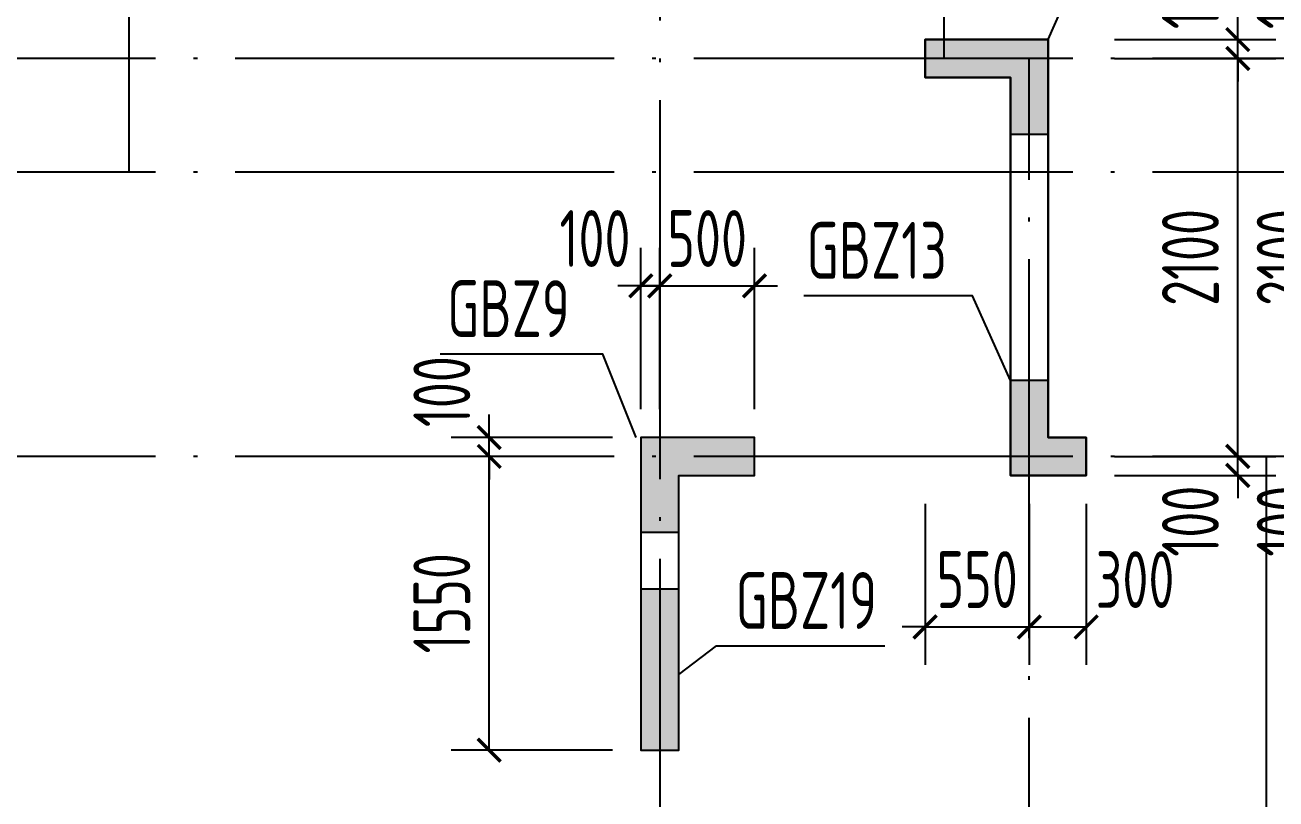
# Model space of a CAD drawing. Extents: x -668857 to 143095, y -247466 to 228182.
# Drawn here: x -296925 to -290325, y 204330 to 208415 of the extents above; entities that cross this region are included whole.
import ezdxf
from ezdxf.enums import TextEntityAlignment as Align

# ---------------------------------------------------------------- set-up
doc = ezdxf.new("R2010")
doc.units = 0
doc.header["$LTSCALE"] = 1000
doc.linetypes.add('DOTE', pattern=[2.42, 2, -0.2, 0.02, -0.2])
doc.layers.get('0').update_dxf_attribs({"linetype": 'CONTINUOUS'})
doc.layers.get('DEFPOINTS').update_dxf_attribs({"linetype": 'CONTINUOUS'})
for name, color, linetype in [('A-DOTE', 10, 'DOTE'), ('COLU_DE_TEXT', 7, 'CONTINUOUS'), ('LABEL', 1, 'CONTINUOUS'), ('S-Q墙实线', 6, 'CONTINUOUS'), ('S-Q墙标注', 3, 'CONTINUOUS'), ('S-X详图填充', 252, 'CONTINUOUS'), ('S-X详图实线', 4, 'CONTINUOUS')]:
    doc.layers.add(name, color=color, linetype=linetype)
doc.styles.add('TSSD_REIN', font='tssdeng.shx', dxfattribs={"width": 0.7, "height": 300, "bigfont": 'tssdchn.shx'})
doc.styles.add('结构文字', font='zstxt.shx', dxfattribs={"width": 0.7, "bigfont": 'zshz.shx'})
doc.dimstyles.new('STRUCK', dxfattribs={"dimtxt": 400, "dimasz": 121, "dimexe": 200, "dimexo": 150, "dimgap": 115, "dimtad": 1, "dimdec": 0, "dimdsep": 46, "dimtxsty": '结构文字', "dimblk": 'ARCHTICK', "dimcen": 400, "dimclrd": 3, "dimclre": 3, "dimclrt": 7, "dimadec": 0, "dimazin": 0, "dimtfac": 1, "dimtdec": 0, "dimtix": 1, "dimtmove": 2, "dimatfit": 3, "dimldrblk": '_DIMX', "dimfxl": 0, "dimtolj": 1, "dimtzin": 0, "dimarcsym": 0})

# ---------------------------------------------------------------- blocks, each defined once
blk = doc.blocks.new('20210726.16350016')
at = {"layer": 'A-DOTE'}
for p, q in [((36100, 10900), (36100, 21100)), ((38900.2, 13700), (38900, 3600)), ((40400, 11500), (40400, 13100)), ((55600, 11500), (3600, 11500)), ((40850, 3600.2), (40850, 11500)), ((55600, 10900), (3600, 10900)), ((55600, 9400), (3600, 9400)), ((42100, 9400), (42100, 3600))]:
    blk.add_line(p, q, dxfattribs=at)
blk = doc.blocks.new('_ArchTick')
at = {"color": 0, "linetype": 'ByBlock', "const_width": 0.15}
blk.add_lwpolyline([(-0.5, -0.5), (0.5, 0.5)], dxfattribs=at)
blk = doc.blocks.new('*D811')
at = {"layer": 'DEFPOINTS', "color": 0}
for p in [(-292176.2, 206038.2), (-291626.1, 206038.2), (-291626.1, 205238.2)]:
    blk.add_point(p, dxfattribs=at)
at = {"layer": 'S-Q墙标注', "color": 3, "lineweight": -2}
for p, q in [((-292176.2, 205888.2), (-292176.2, 205038.2)), ((-291626.1, 205888.2), (-291626.1, 205038.2)), ((-292176.2, 205238.2), (-292297.2, 205238.2)), ((-292176.2, 205238.2), (-291626.1, 205238.2)), ((-291626.1, 205238.2), (-291505.1, 205238.2))]:
    blk.add_line(p, q, dxfattribs=at)
at = {"layer": 'S-Q墙标注', "color": 3, "lineweight": -2, "xscale": 121, "yscale": 121, "zscale": 121}
blk.add_blockref('_ArchTick', (-292176.2, 205238.2), dxfattribs=at)
at = {"layer": 'S-Q墙标注', "color": 3, "lineweight": -2, "xscale": 121, "yscale": 121, "zscale": 121, "rotation": 180}
blk.add_blockref('_ArchTick', (-291626.1, 205238.2), dxfattribs=at)
at = {"layer": 'S-Q墙标注', "color": 7, "insert": (-291901.2, 205488.2), "char_height": 300, "attachment_point": 5, "style": 'TSSD_REIN'}
blk.add_mtext('\\A1;550', dxfattribs=at)
blk = doc.blocks.new('_DIMX')
blk.add_line((-150, 0), (150, 0))
at = {"const_width": 50}
blk.add_lwpolyline([(-70, -70), (70, 70)], dxfattribs=at)
blk = doc.blocks.new('*D812')
at = {"layer": 'DEFPOINTS', "color": 0}
for p in [(-291626.1, 206038.2), (-291326.1, 206038.2), (-291326.1, 205238.2)]:
    blk.add_point(p, dxfattribs=at)
at = {"layer": 'S-Q墙标注', "color": 3, "lineweight": -2}
for p, q in [((-291626.1, 205888.2), (-291626.1, 205038.2)), ((-291326.1, 205888.2), (-291326.1, 205038.2)), ((-291626.1, 205238.2), (-291326.1, 205238.2))]:
    blk.add_line(p, q, dxfattribs=at)
at = {"layer": 'S-Q墙标注', "color": 3, "lineweight": -2, "xscale": 121, "yscale": 121, "zscale": 121, "rotation": 180}
blk.add_blockref('_ArchTick', (-291626.1, 205238.2), dxfattribs=at)
at = {"layer": 'S-Q墙标注', "color": 3, "lineweight": -2, "xscale": 121, "yscale": 121, "zscale": 121}
blk.add_blockref('_ArchTick', (-291326.1, 205238.2), dxfattribs=at)
at = {"layer": 'S-Q墙标注', "color": 7, "insert": (-291068.1, 205488.2), "char_height": 300, "attachment_point": 5, "style": 'TSSD_REIN'}
blk.add_mtext('\\A1;300', dxfattribs=at)
blk = doc.blocks.new('*D855')
at = {"layer": 'DEFPOINTS', "color": 0}
for p in [(-294476.1, 206138.2), (-293676.1, 206138.2), (-293676, 204587.9)]:
    blk.add_point(p, dxfattribs=at)
at = {"layer": 'S-Q墙标注', "color": 3, "lineweight": -2}
for p, q in [((-293826.1, 206138.2), (-294676.1, 206138.2)), ((-294476.1, 204587.9), (-294476.1, 206138.2)), ((-293826, 204587.9), (-294676.1, 204587.9))]:
    blk.add_line(p, q, dxfattribs=at)
at = {"layer": 'S-Q墙标注', "color": 3, "lineweight": -2, "xscale": 121, "yscale": 121, "zscale": 121}
for p, rotation in [((-294476.1, 206138.2), 90), ((-294476.1, 204587.9), 270)]:
    blk.add_blockref('_ArchTick', p, dxfattribs=dict(at, rotation=rotation))
at = {"layer": 'S-Q墙标注', "color": 7, "insert": (-294726.1, 205363.1), "char_height": 300, "attachment_point": 5, "rotation": 90, "style": 'TSSD_REIN'}
blk.add_mtext('\\A1;1550', dxfattribs=at)
blk = doc.blocks.new('*D856')
at = {"layer": 'DEFPOINTS', "color": 0}
for p in [(-294476.1, 206238.2), (-293676.1, 206238.2), (-293676.1, 206138.2)]:
    blk.add_point(p, dxfattribs=at)
at = {"layer": 'S-Q墙标注', "color": 3, "lineweight": -2}
for p, q in [((-294476.1, 206238.2), (-294476.1, 206359.2)), ((-293826.1, 206238.2), (-294676.1, 206238.2)), ((-294476.1, 206138.2), (-294476.1, 206238.2)), ((-293826.1, 206138.2), (-294676.1, 206138.2)), ((-294476.1, 206138.2), (-294476.1, 206017.2))]:
    blk.add_line(p, q, dxfattribs=at)
at = {"layer": 'S-Q墙标注', "color": 3, "lineweight": -2, "xscale": 121, "yscale": 121, "zscale": 121}
for p, rotation in [((-294476.1, 206238.2), 270), ((-294476.1, 206138.2), 90)]:
    blk.add_blockref('_ArchTick', p, dxfattribs=dict(at, rotation=rotation))
at = {"layer": 'S-Q墙标注', "color": 7, "insert": (-294726.1, 206480.1), "char_height": 300, "attachment_point": 5, "rotation": 90, "style": 'TSSD_REIN'}
blk.add_mtext('\\A1;100', dxfattribs=at)
blk = doc.blocks.new('*D857')
at = {"layer": 'DEFPOINTS', "color": 0}
for p in [(-293576, 207038.2), (-293676, 206238.2), (-293576, 206238.2)]:
    blk.add_point(p, dxfattribs=at)
at = {"layer": 'S-Q墙标注', "color": 3, "lineweight": -2}
for p, q in [((-293676, 206388.2), (-293676, 207238.2)), ((-293576, 206388.2), (-293576, 207238.2)), ((-293676, 207038.2), (-293797, 207038.2)), ((-293676, 207038.2), (-293576, 207038.2)), ((-293576, 207038.2), (-293455, 207038.2))]:
    blk.add_line(p, q, dxfattribs=at)
at = {"layer": 'S-Q墙标注', "color": 3, "lineweight": -2, "xscale": 121, "yscale": 121, "zscale": 121}
blk.add_blockref('_ArchTick', (-293676, 207038.2), dxfattribs=at)
at = {"layer": 'S-Q墙标注', "color": 3, "lineweight": -2, "xscale": 121, "yscale": 121, "zscale": 121, "rotation": 180}
blk.add_blockref('_ArchTick', (-293576, 207038.2), dxfattribs=at)
at = {"layer": 'S-Q墙标注', "color": 7, "insert": (-293917.9, 207288.2), "char_height": 300, "attachment_point": 5, "style": 'TSSD_REIN'}
blk.add_mtext('\\A1;100', dxfattribs=at)
blk = doc.blocks.new('*D858')
at = {"layer": 'DEFPOINTS', "color": 0}
for p in [(-293076.1, 207038.2), (-293576, 206238.2), (-293076.1, 206238.2)]:
    blk.add_point(p, dxfattribs=at)
at = {"layer": 'S-Q墙标注', "color": 3, "lineweight": -2}
for p, q in [((-293576, 206388.2), (-293576, 207238.2)), ((-293076.1, 206388.2), (-293076.1, 207238.2)), ((-293576, 207038.2), (-293697, 207038.2)), ((-293576, 207038.2), (-293076.1, 207038.2)), ((-293076.1, 207038.2), (-292955.1, 207038.2))]:
    blk.add_line(p, q, dxfattribs=at)
at = {"layer": 'S-Q墙标注', "color": 3, "lineweight": -2, "xscale": 121, "yscale": 121, "zscale": 121}
blk.add_blockref('_ArchTick', (-293576, 207038.2), dxfattribs=at)
at = {"layer": 'S-Q墙标注', "color": 3, "lineweight": -2, "xscale": 121, "yscale": 121, "zscale": 121, "rotation": 180}
blk.add_blockref('_ArchTick', (-293076.1, 207038.2), dxfattribs=at)
at = {"layer": 'S-Q墙标注', "color": 7, "insert": (-293326, 207288.2), "char_height": 300, "attachment_point": 5, "style": 'TSSD_REIN'}
blk.add_mtext('\\A1;500', dxfattribs=at)
blk = doc.blocks.new('*D869')
at = {"layer": 'DEFPOINTS', "color": 0}
for p in [(-291326.1, 206138.2), (-290526.1, 206138.2), (-291326.1, 206038.2)]:
    blk.add_point(p, dxfattribs=at)
at = {"layer": 'S-Q墙标注', "color": 3, "lineweight": -2}
for p, q in [((-290526.1, 206138.2), (-290526.1, 206259.2)), ((-291176.1, 206138.2), (-290326.1, 206138.2)), ((-290526.1, 206038.2), (-290526.1, 206138.2)), ((-291176.1, 206038.2), (-290326.1, 206038.2)), ((-290526.1, 206038.2), (-290526.1, 205917.2))]:
    blk.add_line(p, q, dxfattribs=at)
at = {"layer": 'S-Q墙标注', "color": 3, "lineweight": -2, "xscale": 121, "yscale": 121, "zscale": 121}
for p, rotation in [((-290526.1, 206138.2), 270), ((-290526.1, 206038.2), 90)]:
    blk.add_blockref('_ArchTick', p, dxfattribs=dict(at, rotation=rotation))
at = {"layer": 'S-Q墙标注', "color": 7, "insert": (-290776.1, 205796.3), "char_height": 300, "attachment_point": 5, "rotation": 90, "style": 'TSSD_REIN'}
blk.add_mtext('\\A1;100', dxfattribs=at)
blk = doc.blocks.new('*D870')
at = {"layer": 'DEFPOINTS', "color": 0}
for p in [(-291326.1, 208238.2), (-290526.1, 208238.2), (-291326.1, 206138.2)]:
    blk.add_point(p, dxfattribs=at)
at = {"layer": 'S-Q墙标注', "color": 3, "lineweight": -2}
for p, q in [((-291176.1, 208238.2), (-290326.1, 208238.2)), ((-290526.1, 206138.2), (-290526.1, 208238.2)), ((-291176.1, 206138.2), (-290326.1, 206138.2))]:
    blk.add_line(p, q, dxfattribs=at)
at = {"layer": 'S-Q墙标注', "color": 3, "lineweight": -2, "xscale": 121, "yscale": 121, "zscale": 121}
for p, rotation in [((-290526.1, 208238.2), 90), ((-290526.1, 206138.2), 270)]:
    blk.add_blockref('_ArchTick', p, dxfattribs=dict(at, rotation=rotation))
at = {"layer": 'S-Q墙标注', "color": 7, "insert": (-290776.1, 207188.2), "char_height": 300, "attachment_point": 5, "rotation": 90, "style": 'TSSD_REIN'}
blk.add_mtext('\\A1;2100', dxfattribs=at)
blk = doc.blocks.new('*D871')
at = {"layer": 'DEFPOINTS', "color": 0}
for p in [(-291326.1, 208338.2), (-290526.1, 208338.2), (-291326.1, 208238.2)]:
    blk.add_point(p, dxfattribs=at)
at = {"layer": 'S-Q墙标注', "color": 3, "lineweight": -2}
for p, q in [((-290526.1, 208338.2), (-290526.1, 208459.2)), ((-291176.1, 208338.2), (-290326.1, 208338.2)), ((-290526.1, 208238.2), (-290526.1, 208338.2)), ((-291176.1, 208238.2), (-290326.1, 208238.2)), ((-290526.1, 208238.2), (-290526.1, 208117.2))]:
    blk.add_line(p, q, dxfattribs=at)
at = {"layer": 'S-Q墙标注', "color": 3, "lineweight": -2, "xscale": 121, "yscale": 121, "zscale": 121}
for p, rotation in [((-290526.1, 208338.2), 270), ((-290526.1, 208238.2), 90)]:
    blk.add_blockref('_ArchTick', p, dxfattribs=dict(at, rotation=rotation))
at = {"layer": 'S-Q墙标注', "color": 7, "insert": (-290776.1, 208580.1), "char_height": 300, "attachment_point": 5, "rotation": 90, "style": 'TSSD_REIN'}
blk.add_mtext('\\A1;100', dxfattribs=at)
blk = doc.blocks.new('*D872')
at = {"layer": 'DEFPOINTS', "color": 0}
for p in [(-290026.1, 206138.2), (-289226.1, 206138.2), (-289226.1, 206038.2)]:
    blk.add_point(p, dxfattribs=at)
at = {"layer": 'S-Q墙标注', "color": 3, "lineweight": -2}
for p, q in [((-290026.1, 206138.2), (-290026.1, 206259.2)), ((-289376.1, 206138.2), (-290226.1, 206138.2)), ((-290026.1, 206038.2), (-290026.1, 206138.2)), ((-289376.1, 206038.2), (-290226.1, 206038.2)), ((-290026.1, 206038.2), (-290026.1, 205917.2))]:
    blk.add_line(p, q, dxfattribs=at)
at = {"layer": 'S-Q墙标注', "color": 3, "lineweight": -2, "xscale": 121, "yscale": 121, "zscale": 121}
for p, rotation in [((-290026.1, 206138.2), 270), ((-290026.1, 206038.2), 90)]:
    blk.add_blockref('_ArchTick', p, dxfattribs=dict(at, rotation=rotation))
at = {"layer": 'S-Q墙标注', "color": 7, "insert": (-290276.1, 205796.3), "char_height": 300, "attachment_point": 5, "rotation": 90, "style": 'TSSD_REIN'}
blk.add_mtext('\\A1;100', dxfattribs=at)
blk = doc.blocks.new('*D873')
at = {"layer": 'DEFPOINTS', "color": 0}
for p in [(-290026.1, 208238.2), (-289226.1, 208238.2), (-289226.1, 206138.2)]:
    blk.add_point(p, dxfattribs=at)
at = {"layer": 'S-Q墙标注', "color": 3, "lineweight": -2}
for p, q in [((-289376.1, 208238.2), (-290226.1, 208238.2)), ((-290026.1, 206138.2), (-290026.1, 208238.2)), ((-289376.1, 206138.2), (-290226.1, 206138.2))]:
    blk.add_line(p, q, dxfattribs=at)
at = {"layer": 'S-Q墙标注', "color": 3, "lineweight": -2, "xscale": 121, "yscale": 121, "zscale": 121}
for p, rotation in [((-290026.1, 208238.2), 90), ((-290026.1, 206138.2), 270)]:
    blk.add_blockref('_ArchTick', p, dxfattribs=dict(at, rotation=rotation))
at = {"layer": 'S-Q墙标注', "color": 7, "insert": (-290276.1, 207188.2), "char_height": 300, "attachment_point": 5, "rotation": 90, "style": 'TSSD_REIN'}
blk.add_mtext('\\A1;2100', dxfattribs=at)
blk = doc.blocks.new('*D874')
at = {"layer": 'DEFPOINTS', "color": 0}
for p in [(-290026.1, 208338.2), (-289226.1, 208338.2), (-289226.1, 208238.2)]:
    blk.add_point(p, dxfattribs=at)
at = {"layer": 'S-Q墙标注', "color": 3, "lineweight": -2}
for p, q in [((-290026.1, 208338.2), (-290026.1, 208459.2)), ((-289376.1, 208338.2), (-290226.1, 208338.2)), ((-290026.1, 208238.2), (-290026.1, 208338.2)), ((-289376.1, 208238.2), (-290226.1, 208238.2)), ((-290026.1, 208238.2), (-290026.1, 208117.2))]:
    blk.add_line(p, q, dxfattribs=at)
at = {"layer": 'S-Q墙标注', "color": 3, "lineweight": -2, "xscale": 121, "yscale": 121, "zscale": 121}
for p, rotation in [((-290026.1, 208338.2), 270), ((-290026.1, 208238.2), 90)]:
    blk.add_blockref('_ArchTick', p, dxfattribs=dict(at, rotation=rotation))
at = {"layer": 'S-Q墙标注', "color": 7, "insert": (-290276.1, 208580.1), "char_height": 300, "attachment_point": 5, "rotation": 90, "style": 'TSSD_REIN'}
blk.add_mtext('\\A1;100', dxfattribs=at)

msp = doc.modelspace()

# ---------------------------------------------------------------- hatches: boundary and pattern name
at = {"layer": 'S-X详图填充'}
h = msp.add_hatch(color=256, dxfattribs=at)
h.dxf.hatch_style = 1
h.paths.add_polyline_path([(-291726.14, 207838.25), (-291526.14, 207838.25), (-291526.14, 208338.25), (-292176.14, 208338.25), (-292176.14, 208138.25), (-291726.14, 208138.25)])
h = msp.add_hatch(color=256, dxfattribs=at)
h.dxf.hatch_style = 1
h.paths.add_polyline_path([(-291526.14, 206538.25), (-291726.14, 206538.25), (-291726.14, 206038.25), (-291326.14, 206038.25), (-291326.14, 206238.25), (-291526.14, 206238.25)])
h = msp.add_hatch(color=256, dxfattribs=at)
h.dxf.hatch_style = 1
h.paths.add_polyline_path([(-293676, 205738.2), (-293476, 205738.2), (-293476, 206038.2), (-293076, 206038.2), (-293076, 206238.2), (-293676, 206238.2)])
h = msp.add_hatch(color=256, dxfattribs=at)
h.dxf.hatch_style = 1
h.paths.add_polyline_path([(-293476, 205438.2), (-293676, 205438.2), (-293676, 204587.94), (-293476, 204587.94)])

# ---------------------------------------------------------------- linework, layer by layer
at = {"layer": 'LABEL'}
for points in [[(-291526.19, 208338.25), (-291326.19, 208794.23), (-290470.16, 208794.23)], [(-291726.14, 206538.25), (-291926.14, 206985.6), (-292815.16, 206985.6)], [(-293700.89, 206238.22), (-293875.89, 206678.23), (-294735.33, 206678.23)], [(-293476.02, 204987.9), (-293276.02, 205137.95), (-292388.67, 205137.95)]]:
    msp.add_lwpolyline(points, dxfattribs=at)
at = {"layer": 'S-Q墙实线'}
for points in [[(-291526.13, 208338.22), (-292176.2, 208338.22), (-292176.2, 208138.22), (-291726.13, 208138.22), (-291726.13, 206038.22), (-291326.13, 206038.22), (-291326.13, 206238.22), (-291526.13, 206238.22)], [(-293476, 204587.94), (-293476, 206038.2), (-293076, 206038.2), (-293076, 206238.2), (-293676, 206238.2), (-293676, 204587.94)]]:
    msp.add_lwpolyline(points, close=True, dxfattribs=at)
at = {"layer": 'S-Q墙实线', "ltscale": 0.5}
msp.add_lwpolyline([(-292176.13, 208338.22), (-291526.13, 208338.22), (-291526.13, 206238.23), (-291326.13, 206238.23), (-291326.13, 206038.23), (-291726.13, 206038.23), (-291726.13, 208138.22), (-292176.13, 208138.22), (-292176.13, 208338.22)], dxfattribs=at)
at = {"layer": 'S-X详图实线'}
for points in [[(-291726.14, 207838.25), (-291526.14, 207838.25), (-291526.14, 208338.25), (-292176.14, 208338.25), (-292176.14, 208138.25), (-291726.14, 208138.25), (-291726.14, 207838.25)], [(-291526.14, 206538.25), (-291726.14, 206538.25), (-291726.14, 206038.25), (-291326.14, 206038.25), (-291326.14, 206238.25), (-291526.14, 206238.25), (-291526.14, 206538.25)], [(-293676, 205738.2), (-293476, 205738.2), (-293476, 206038.2), (-293076, 206038.2), (-293076, 206238.2), (-293676, 206238.2), (-293676, 205738.2)], [(-293476, 205438.2), (-293676, 205438.2), (-293676, 204587.94), (-293476, 204587.94), (-293476, 204987.9)]]:
    msp.add_lwpolyline(points, close=True, dxfattribs=at)

# ---------------------------------------------------------------- block references
at = {"layer": 'A-DOTE'}
msp.add_blockref('20210726.16350016', (-332476.13, 196738.18), dxfattribs=at)

# ---------------------------------------------------------------- texts
at = {"layer": 'COLU_DE_TEXT', "style": 'TSSD_REIN', "width": 0.7}
for s, p in [('GBZ13', (-292801.52, 206985.6)), ('GBZ9', (-294697.7, 206678.23)), ('GBZ19', (-293176.02, 205137.95))]:
    msp.add_text(s, height=300, dxfattribs=at).set_placement(p, align=Align.BOTTOM_LEFT)

# ---------------------------------------------------------------- dimensions: what is measured, and where the dimension line sits
at = {"layer": 'S-Q墙标注'}
for base, p1, p2, picture, middle in [((-290526.13, 208338.22), (-291326.13, 208238.22), (-291326.13, 208338.22), '*D871', (-290776.13, 208580.15)), ((-290026.13, 208338.22), (-289226.13, 208238.22), (-289226.13, 208338.22), '*D874', (-290276.13, 208580.15)), ((-294476.11, 206238.2), (-293676.11, 206138.2), (-293676.11, 206238.2), '*D856', (-294726.11, 206480.12)), ((-290526.13, 206138.22), (-291326.13, 206038.22), (-291326.13, 206138.22), '*D869', (-290776.13, 205796.3)), ((-290026.13, 206138.22), (-289226.13, 206038.22), (-289226.13, 206138.22), '*D872', (-290276.13, 205796.3))]:
    dim = msp.add_linear_dim(base=base, p1=p1, p2=p2, angle=90, dimstyle='STRUCK', override={"dimtxt": 300, "dimgap": 100, "dimtxsty": 'TSSD_REIN'}, dxfattribs=at)
    dim.commit()
    dim.dimension.update_dxf_attribs({"geometry": picture, "text_midpoint": middle, "dimtype": 160})
for base, p1, p2, picture, middle in [((-290526.13, 208238.22), (-291326.13, 206138.22), (-291326.13, 208238.22), '*D870', (-290776.13, 207188.22)), ((-290026.13, 208238.22), (-289226.13, 206138.22), (-289226.13, 208238.22), '*D873', (-290276.13, 207188.22)), ((-294476.11, 206138.2), (-293676, 204587.94), (-293676.11, 206138.2), '*D855', (-294726.11, 205363.07))]:
    dim = msp.add_linear_dim(base=base, p1=p1, p2=p2, angle=90, dimstyle='STRUCK', override={"dimtxt": 300, "dimgap": 100, "dimtxsty": 'TSSD_REIN'}, dxfattribs=at)
    dim.commit()
    dim.dimension.update_dxf_attribs({"geometry": picture, "text_midpoint": middle})
for base, p1, p2, picture, middle in [((-293576, 207038.2), (-293676, 206238.2), (-293576, 206238.2), '*D857', (-293917.92, 207288.2)), ((-291326.13, 205238.22), (-291626.13, 206038.22), (-291326.13, 206038.22), '*D812', (-291068.05, 205488.22))]:
    dim = msp.add_linear_dim(base=base, p1=p1, p2=p2, dimstyle='STRUCK', override={"dimtxt": 300, "dimgap": 100, "dimtxsty": 'TSSD_REIN'}, dxfattribs=at)
    dim.commit()
    dim.dimension.update_dxf_attribs({"geometry": picture, "text_midpoint": middle, "dimtype": 160})
for base, p1, p2, picture, middle in [((-293076.08, 207038.2), (-293576, 206238.2), (-293076.08, 206238.2), '*D858', (-293326.04, 207288.2)), ((-291626.13, 205238.22), (-292176.2, 206038.22), (-291626.13, 206038.22), '*D811', (-291901.16, 205488.22))]:
    dim = msp.add_linear_dim(base=base, p1=p1, p2=p2, dimstyle='STRUCK', override={"dimtxt": 300, "dimgap": 100, "dimtxsty": 'TSSD_REIN'}, dxfattribs=at)
    dim.commit()
    dim.dimension.update_dxf_attribs({"geometry": picture, "text_midpoint": middle})

doc.saveas('drawing.dxf')
